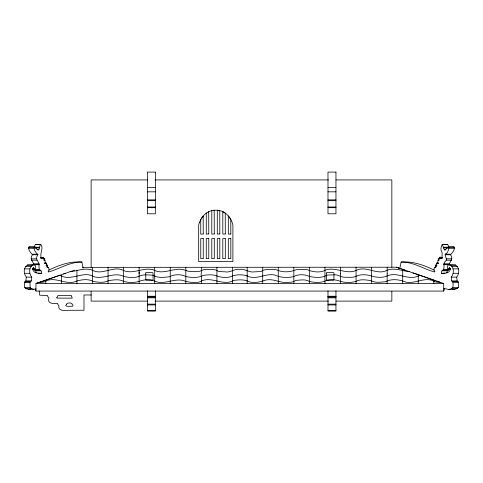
<?xml version="1.0" encoding="UTF-8"?>
<svg xmlns="http://www.w3.org/2000/svg" width="483" height="483" viewBox="0 0 483 483"><rect width="100%" height="100%" fill="white"/><g stroke="black" fill="none" stroke-linecap="round" stroke-linejoin="round"><path stroke-width="0.72" d="M34.559 246.415C32.898 249.488 36.128 252.669 37.879 254.74C34.462 259.498 38.845 260.923 39.026 264.708L33.593 264.708C33.418 260.923 29.034 259.498 32.452 254.74C30.695 252.609 27.573 249.729 29.058 246.378L34.559 246.415C35.869 248.757 39.377 252.253 39.636 247.242C40.155 243.07 41.84 244.38 42.009 248.039C41.616 251.178 40.518 253.847 40.94 257.095L42.136 258.272L42.836 258.351L43.567 257.711L43.385 259.081L44.762 258.852L44.623 260.391C45.595 261.11 44.738 262.661 45.535 263.307C46.567 262.432 45.076 264.267 46.386 263.519C46.501 264.044 46.833 264.859 47.787 265.698L47.262 267.268L48.409 267.504L48.946 268.771L48.892 270.359L48.107 271.766L48.493 271.995C59.62 268.892 69.896 261.768 81.899 262.064L83.118 268.168M36.213 273.016L35.651 270.8L34.027 269.375L39.455 269.375L40.584 270.353C42.794 272.69 41.623 274.567 38.091 273.39M439.596 258.852L438.238 258.852L438.377 260.391C437.405 261.11 438.262 262.661 437.465 263.307C436.433 262.432 437.924 264.267 436.614 263.519C436.499 264.044 436.167 264.859 435.213 265.698L435.738 267.268L434.591 267.504L434.054 268.771L434.108 270.359L434.893 271.766L434.507 271.995C423.38 268.892 413.104 261.768 401.101 262.064L399.743 268.85M32.844 269.109L34.879 269.109L35.621 268.168L35.712 266.779L35.229 265.511L34.202 264.823L32.747 265.064C28.72 267.733 28.847 273.656 31.733 277.133L31.286 280.877L30.803 281.529L24.862 281.734L24.428 284.402L24.736 287.47L25.84 288.599L28.569 289.45L36.183 289.057M30.803 281.529L29.934 282.652L30.163 287.47L31.268 288.599L33.997 289.45M139.134 271.911L139.128 283.521M444.909 273.39C441.377 274.567 440.206 272.69 442.416 270.353L442.935 270.208C445.592 267.461 442.06 263 445.827 260.868C447.964 258.423 442.748 254.293 446.878 253.11C448.58 251.389 450.452 243.021 446.769 248.522C444.626 250.955 443.919 249.687 443.364 247.242L442.205 244.38L447.632 244.38L448.635 246.306M443.974 264.708L449.407 264.708C449.582 260.923 453.966 259.498 450.548 254.74C452.305 252.609 455.427 249.729 453.942 246.378L448.441 246.415M34.879 269.109L33.979 269.073L33.822 267.534L33.375 267.576L32.844 269.285L33.23 270.74L34.444 272.098L36.823 272.955L41.484 273.39M340.515 283.521L340.515 273.686M443.907 288.538L449.003 289.45L454.431 289.45L457.16 288.599L458.264 287.47L458.572 284.402L458.138 281.734L452.197 281.529L451.714 280.877L451.267 277.133C454.153 273.656 454.28 267.733 450.253 265.064L448.798 264.823L447.771 265.511L447.288 266.779L447.379 268.168L448.121 269.109L450.156 269.109M458.138 281.734L457.147 280.877L456.695 277.133C459.581 273.656 459.713 267.733 455.68 265.064L448.798 264.823M442.144 257.711C436.71 255.477 441.48 260.627 438.238 258.852M34.202 264.823L27.32 265.064C23.287 267.733 23.419 273.656 26.305 277.133L25.853 280.877L25.376 281.529M39.026 264.708L38.996 268.023L39.455 269.375M449.003 289.45L451.732 288.599L452.837 287.47L453.145 284.402L452.71 281.734M34.365 246.306L35.428 244.35L40.856 244.35L35.543 244.549M448.121 269.109L449.021 269.073L449.178 267.534L449.625 267.576L450.156 269.285L449.77 270.74L448.556 272.098L446.177 272.955L441.516 273.39M35.271 288.997L35.941 291.062L443.702 291.062L444.595 288.309M199.328 222.784L198.676 224.963L198.682 261.623L232.897 261.623L232.903 224.963L232.251 222.784A22.146 22.146 0 0 0 228.495 216.136L228.139 215.744A15.945 15.945 0 0 0 225.549 213.329L225.181 213.069A14.098 14.098 0 0 0 223.031 211.789L222.693 211.632A14.073 14.073 0 0 0 220.115 210.715L219.741 210.63A14.079 14.079 0 0 0 217.579 210.274L217.272 210.25A15.13 15.13 0 0 0 214.307 210.256L213.999 210.274M435.781 265.227L435.618 266.218L436.24 266.598A1.932 1.413 -90 0 0 436.433 266.417C437.683 265.046 433.975 264.925 437.139 265.227M66.72 304.254C65.519 302.599 73.356 302.412 72.07 304.332A4.438 4.438 0 0 1 72.474 304.616L72.975 305.141L72.885 305.872A2.56 2.56 0 0 1 72.722 306.198C71.146 306.144 62.929 307.176 66.72 304.254A2.765 2.765 0 0 0 66.256 304.453M443.545 269.375L448.973 269.375L447.349 270.8L446.787 273.016M447.457 244.549L442.144 244.35L440.991 248.039L441.07 250.248L442.138 252.893L442.06 257.095L440.864 258.272L440.164 258.351L439.433 257.711M356.056 270.528C346.329 274.682 336.349 266.942 326.248 269.786C320.41 273.209 312.912 272.11 306.965 269.58C302.575 269.375 297.673 268.868 293.543 270.565M356.062 270.516C366.355 265.052 377.223 275.908 387.324 270.172C394.961 267.334 402.248 271.12 409.638 271.742M418.26 275.956C408.105 280.997 397.545 271.247 387.161 275.944C382.621 278.051 376.269 277.502 371.59 276.041C366.905 274.465 360.523 274.024 356.074 276.33C352.88 277.93 348.726 277.049 345.206 277.284C340.871 277.538 337.786 273.915 333.282 274.899C331.278 274.905 329.267 274.899 327.281 275.165A6.883 2.204 0 0 0 326.683 275.274C321.648 278.305 314.946 277.52 309.392 276.469L309.38 267.274M232.48 275.89C228 278.305 221.667 277.634 217.084 276.022C212.556 274.157 207.165 274.821 202.419 275.545C199.382 279.331 202.794 267.31 201.375 267.274M293.549 270.643C288.87 272.158 282.887 272.34 278.299 270.504M206.392 213.063L206.03 213.329A15.945 15.945 0 0 0 203.44 215.744L203.095 216.149A22.146 22.146 0 0 0 199.364 222.796M139.11 281.39C134.274 282.851 128.43 282.881 123.606 281.36C119.283 278.854 113.36 279.911 108.578 280.671C104.099 283.159 98.085 282.259 93.201 281.486C88.564 278.667 81.772 279.56 76.827 281.028C66.811 285.864 56.837 276.65 46.525 280.701C43.724 283.467 39.123 281.299 35.941 283.521L35.941 291.062M418.272 275.938L419.86 275.274L435.008 280.514M61.371 275.938L59.783 275.274L39.34 282.344M123.582 270.516C113.318 265.082 102.583 275.787 92.482 270.263C84.845 267.244 77.437 271.132 70.005 271.736M208.559 211.783L208.898 211.626A13.228 13.228 0 0 1 211.482 210.721L211.85 210.63M232.48 275.871C237.111 274.435 242.532 274.435 247.163 275.871M48.928 270.057C59.306 264.998 70.21 261.116 81.899 262.064M74.636 270.136L35.941 283.521L443.702 283.521L443.702 291.062M63.575 273.964L65.416 273.33M83.076 267.22L82.671 267.347L396.567 267.22L443.702 283.521M28.569 289.45L30.755 289.057M147.647 179.924L91.124 179.924L91.124 267.244M155.025 179.924L328.531 179.924M336.065 179.924L391.84 179.924L391.84 267.244M147.381 187.561L155.345 187.561M327.987 187.561L335.951 187.561M147.381 191.823L155.345 191.823M327.987 191.823L335.951 191.823M147.381 199.877L155.345 199.877M327.987 199.877L335.951 199.877M147.381 200.686L155.345 200.686M327.987 200.686L335.951 200.686M147.381 207.026L155.345 207.026M327.987 207.026L335.951 207.026M147.381 207.678L155.345 207.678M327.987 207.678L335.951 207.678M34.208 247.242L39.636 247.242M443.364 247.242L448.792 247.242M28.708 247.362L34.136 247.362M448.864 247.362L454.292 247.362M35.114 247.924L39.183 247.924M443.817 247.924L447.886 247.924M28.69 248.262L34.118 248.262M448.882 248.262L454.31 248.262M37.432 249.928L38.785 249.928M444.215 249.928L445.567 249.928M32.349 254.215L37.777 254.215M445.223 254.215L450.651 254.215M32.415 254.36L37.843 254.36M445.157 254.36L450.585 254.36M32.452 254.74L37.879 254.74M445.121 254.74L450.548 254.74M40.856 257.711L43.567 257.711M40.626 257.765L43.343 257.765M439.657 257.765L442.374 257.765M40.807 257.886L43.524 257.886M439.476 257.886L442.193 257.886M40.85 258.019L43.567 258.019M439.433 258.019L442.15 258.019M40.946 258.109L43.663 258.109M439.337 258.109L442.054 258.109M41.478 258.351L42.836 258.351M440.164 258.351L441.522 258.351M31.184 258.822L36.611 258.822M446.389 258.822L451.816 258.822M43.404 258.852L44.762 258.852M31.371 260.18L36.799 260.18M446.201 260.18L451.629 260.18M43.893 260.548L45.251 260.548M437.749 260.548L439.107 260.548M401.101 262.064C412.79 261.116 423.694 264.998 434.072 270.057M44.641 263L46 263M437 263L438.359 263M45.004 263.205L46.362 263.205M436.638 263.205L437.996 263.205M44.382 263.283L46.416 263.283M436.584 263.283L438.618 263.283M33.78 263.796L39.208 263.796M443.792 263.796L449.22 263.796M33.756 264.352L39.189 264.352M443.811 264.352L449.244 264.352M27.32 265.064L32.747 265.064M450.253 265.064L455.68 265.064M45.861 265.227C47.141 264.129 48.046 266.544 46.76 266.598A1.932 1.413 90 0 1 46.567 266.417L46.416 265.547L47.219 265.227M25.617 266.586L31.051 266.586M451.949 266.586L457.383 266.586M47.05 267.504L48.409 267.504M434.591 267.504L435.95 267.504M32.397 268.276L33.756 268.276M449.244 268.276L450.603 268.276M24.488 268.868L29.916 268.868M453.084 268.868L458.512 268.868M32.621 269.073L33.979 269.073M449.021 269.073L450.379 269.073M34.637 270.208L40.065 270.208M442.935 270.208L448.363 270.208M35.156 270.353L40.584 270.353M442.416 270.353L447.844 270.353M35.651 270.8L41.079 270.8M441.921 270.8L447.349 270.8M24.373 273.3L29.801 273.3M38.187 273.324L41.58 273.324M441.42 273.324L444.813 273.324M453.199 273.3L458.627 273.3M26.305 277.133L31.733 277.133M451.267 277.133L456.695 277.133M25.853 280.877L31.286 280.877M451.714 280.877L457.147 280.877M340.491 281.372C336.12 279.609 329.684 278.933 325.053 281.07A5.893 1.884 0 0 1 324.932 281.197C320.138 282.972 314.318 282.579 309.392 281.468M452.197 281.529L457.624 281.529M24.862 281.734L30.29 281.734M24.506 282.652L29.934 282.652M453.066 282.652L458.494 282.652M24.736 287.47L30.163 287.47M452.837 287.47L458.264 287.47M25.84 288.599L31.268 288.599M451.732 288.599L457.16 288.599M91.426 294.98L83.988 294.98L83.988 310.255L68.544 310.255C65.38 310.635 57.718 311.336 58.848 305.848A2.989 2.989 0 0 0 58.811 305.443L57.743 304.362L57.761 303.535C54.114 303.644 46.754 304.187 48.868 297.969A2.059 2.059 0 0 0 48.789 297.51L47.636 296.441L47.636 295.584L39.66 295.173L39.159 290.959M147.381 296.26L155.345 296.26M327.987 296.26L335.951 296.26M147.381 296.502L155.345 296.502M327.987 296.502L335.951 296.502M147.381 297.003L155.345 297.003M327.987 297.003L335.951 297.003M147.381 297.812L155.345 297.812M327.987 297.812L335.951 297.812M147.647 301.114L91.124 301.114L91.124 291.327M155.025 301.114L328.531 301.114M336.065 301.114L391.84 301.114L391.84 291.327M147.381 304.145L155.345 304.145M327.987 304.145L335.951 304.145M147.381 304.948L155.345 304.948M327.987 304.948L335.951 304.948M147.381 310.847L155.345 310.847M327.987 310.847L335.951 310.847M139.128 281.372C143.59 279.603 149.947 278.939 154.59 281.07A5.893 1.884 0 0 0 154.711 281.197C164.957 285.64 175.878 276.602 185.852 281.523C191.008 282.265 197.831 283.895 202.395 280.569C210.389 277.785 217.616 282.205 225.301 282.344C228.356 282.658 231.043 281.8 233.603 280.4C238.041 279.862 242.858 279.343 247.139 280.858C252.935 284.016 259.769 282.048 265.62 280.098C274.084 278.136 280.943 283.944 289.438 282.277C291.792 282.374 293.948 281.643 295.862 280.363C300.275 280.17 305.461 278.939 309.386 281.462M452.245 289.057L454.431 289.45M419.86 275.274L416.841 274.235M396.972 267.347L396.567 267.22L399.381 268.192M397.877 267.824L399.459 268.337M436.723 281.112L440.303 282.344L436.644 282.175L433.837 281.384M401.397 268.88L404.863 270.088M413.062 272.925L416.672 274.175M123.57 276.336C128.424 277.592 134.95 278.45 139.533 276.004C143.469 274.259 148.142 274.978 152.362 275.165A6.883 2.204 0 0 1 152.96 275.274C157.808 278.311 164.178 277.345 169.636 276.741C174.321 274.103 181.071 274.072 185.81 276.493C190.767 277.701 196.472 277.888 201.357 276.373L201.369 283.521M247.163 275.89C256.177 280.689 265.415 272.865 274.815 275.05C280.532 277.659 287.288 278.039 293.561 276.638C298.114 274.072 304.767 274.145 309.386 276.451M186.1 270.565C175.226 265.741 163.803 275.974 153.395 269.786C143.3 266.942 133.326 274.67 123.6 270.534M340.533 281.39C345.369 282.851 351.213 282.881 356.037 281.36C360.36 278.854 366.283 279.911 371.065 280.671C375.303 283.286 381.009 281.975 385.736 281.752C390.681 278.824 397.545 279.391 402.816 281.028C412.832 285.864 422.806 276.65 433.118 280.708L433.831 281.378M186.094 270.643L189.493 271.512L197.571 271.524L199.902 271.229L203.826 269.611L212.103 269.436L215.883 269.979L218.69 271.476L223.134 271.772A23.558 7.541 0 0 0 224.595 271.784C230.276 273.112 234.315 268.584 239.822 269.345C245.328 268.584 249.361 273.112 255.048 271.79A23.558 7.541 0 0 0 256.509 271.778L260.953 271.476L263.76 269.985L267.54 269.436L275.817 269.611L278.268 270.48M61.383 275.956C71.756 281.082 83.746 270.395 94.01 276.765C104.117 279.566 113.843 271.657 123.57 276.33M139.134 273.801L139.128 267.274M433.831 280.412L433.831 283.521M418.26 275.25L418.26 283.521M402.713 269.333L402.701 283.521M387.173 267.274L387.173 273.849M387.131 273.783L387.131 283.521M371.602 267.274L371.59 283.521M356.043 267.274L356.062 283.521M340.515 267.274L340.509 273.801M335.951 290.82L335.951 310.919L327.987 310.919L327.987 290.82M324.95 267.274L324.92 283.521M309.392 276.469L309.392 283.521M293.821 267.274L293.833 283.521M278.268 267.274L278.274 283.521M262.728 267.274L262.704 283.521M247.187 267.274L247.175 283.521M232.456 267.274L232.468 283.521M216.915 267.274L216.939 283.521M185.822 267.274L185.81 283.521M170.264 267.274L170.251 283.521M155.345 290.82L155.345 310.919L147.381 310.919L147.381 290.82M154.723 283.521L154.693 267.274M123.6 267.274L123.582 283.521M108.041 267.274L108.053 283.521M92.47 267.274L92.513 283.521M76.93 270.021L76.942 283.521M61.383 275.25L61.383 283.521M45.813 280.406L45.813 283.521M326.508 272.992L326.423 279.748A1.346 0.429 0 0 0 327.697 280.182L332.546 280.194A1.346 0.429 0 0 0 333.922 279.808L334.007 272.973A1.346 0.429 0 0 0 332.66 272.569L327.83 272.563A1.346 0.429 0 0 0 326.508 272.992M145.739 272.967L145.824 279.808A1.328 0.423 0 0 0 147.182 280.188L151.861 280.182A1.328 0.423 0 0 0 153.111 279.754L153.033 272.986A1.328 0.423 0 0 0 151.728 272.563L147.073 272.569A1.328 0.423 0 0 0 145.739 272.967M56.873 297.558L56.873 297.703A4.631 4.631 0 0 0 56.891 298.114L72.136 298.15A4.13 4.13 0 0 0 72.166 297.649L71.756 296.719A2.204 2.204 0 0 0 71.526 296.556L71.472 295.602L57.755 295.602L57.676 296.568A3.23 3.23 0 0 0 57.356 296.773L56.873 297.558M214.289 233.923L211.789 234.116L211.789 210.642A13.971 13.971 0 0 1 214.204 210.256L214.289 233.923M219.807 233.929L217.29 234.11L217.29 210.25A14.037 14.037 0 0 1 219.735 210.63L219.807 233.929M208.783 233.941L206.271 234.122L206.271 213.16A13.458 13.458 0 0 1 208.698 211.717L208.783 233.941M225.307 233.953L222.808 234.116L222.808 211.687A14.176 14.176 0 0 1 225.241 213.106L225.307 233.953M203.265 233.983L200.753 234.14L200.753 219.632A21.053 21.053 0 0 1 203.168 216.058L203.265 233.983M230.826 234.026L228.314 234.128L228.314 215.949A20.908 20.908 0 0 1 230.759 219.524L230.826 234.026M155.345 172.081L147.381 172.081L147.381 213.794L155.345 213.794L155.345 172.081M335.951 172.081L327.987 172.081L327.987 213.794L335.951 213.794L335.951 172.081M203.265 238.566L200.759 238.566L200.759 258.64L203.265 258.64L203.265 238.566M208.777 238.566L206.271 238.566L206.271 258.64L208.777 258.64L208.777 238.566M214.289 238.566L211.783 238.566L211.783 258.64L214.289 258.64L214.289 238.566M219.801 238.566L217.29 238.566L217.29 258.64L219.801 258.64L219.801 238.566M225.313 238.566L222.802 238.566L222.802 258.64L225.313 258.64L225.313 238.566M230.826 238.566L228.314 238.566L228.314 258.64L230.826 258.64L230.826 238.566"/></g></svg>
